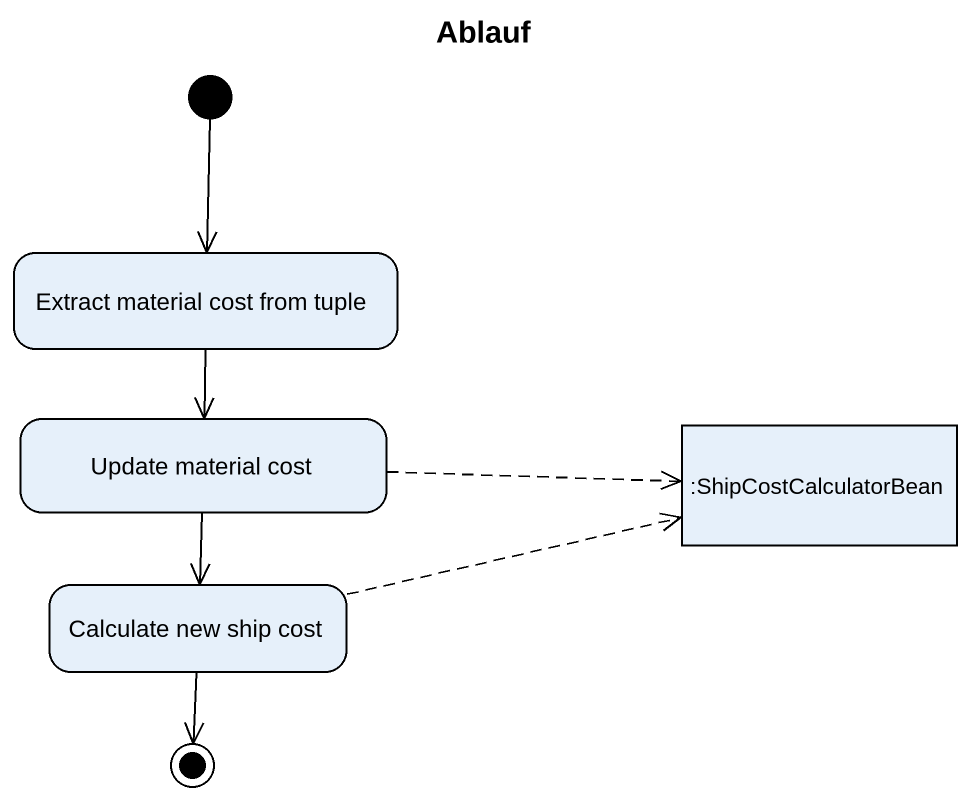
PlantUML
@startuml
title Ablauf
hide empty description
state "Extract material cost from tuple" as Extract_material_cost_from
state "Update material cost" as Update_material_cost
state ":ShipCostCalculatorBean" as ShipCostCalculatorBean <<object>>
state "Calculate new ship cost" as Calculate_new_ship_cost
[*] --> Extract_material_cost_from
Extract_material_cost_from --> Update_material_cost
Update_material_cost -right[dashed]-> ShipCostCalculatorBean
Update_material_cost --> Calculate_new_ship_cost
Calculate_new_ship_cost -right[dashed]-> ShipCostCalculatorBean
Calculate_new_ship_cost --> [*]
@enduml
